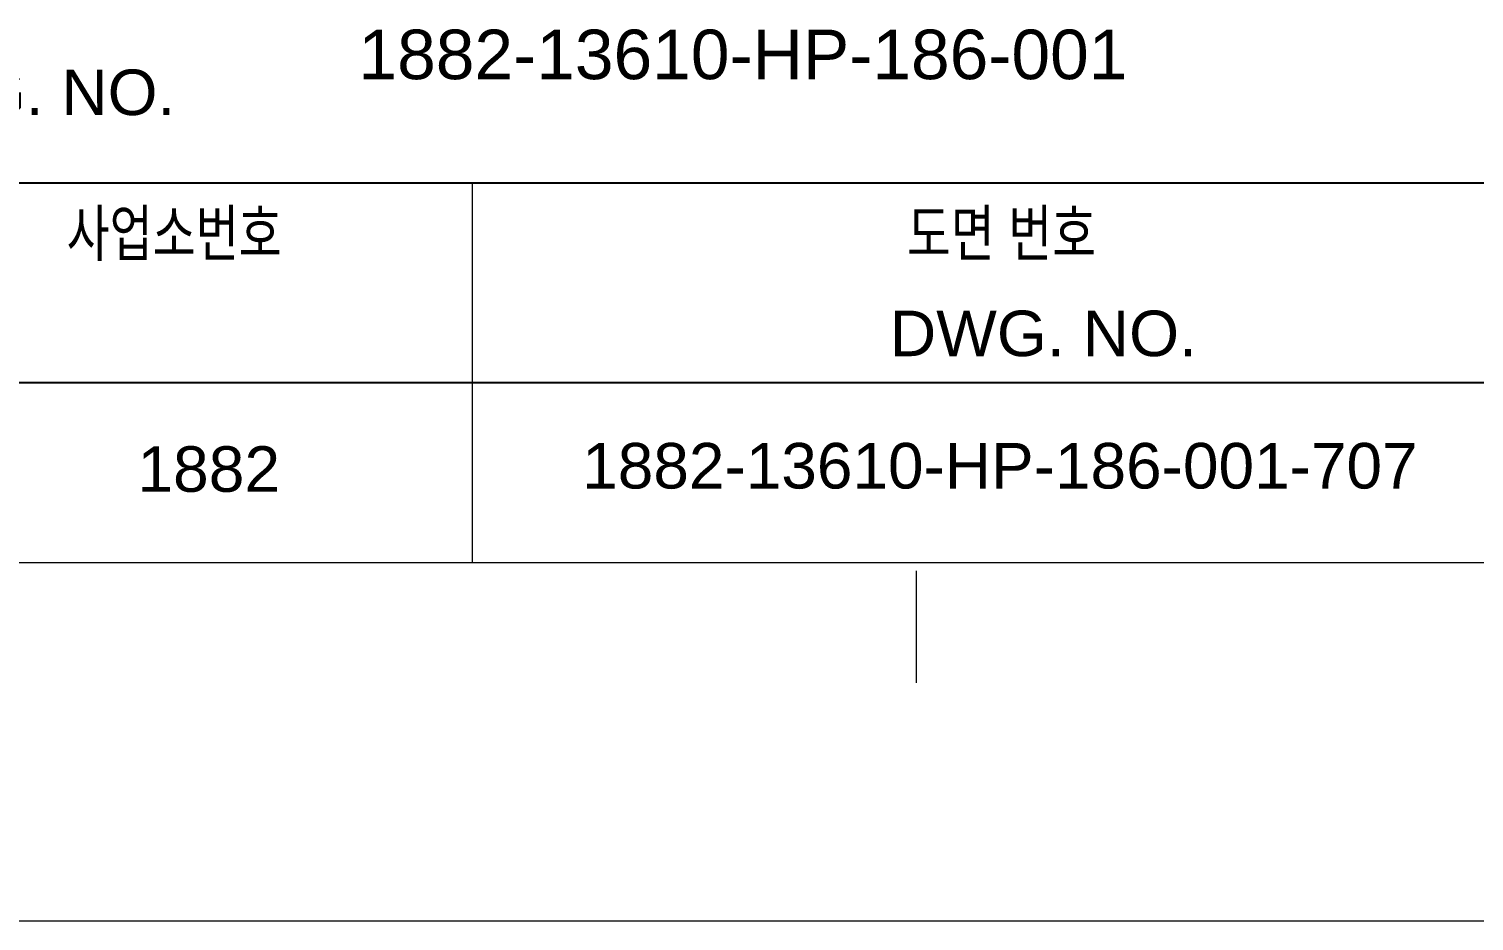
# Model space of a CAD drawing. Header units: inches. Extents: x 894 to 1735, y 0 to 594.
# Drawn here: x 1581.4 to 1654.4, y 0 to 45 of the extents above; entities that cross this region are included whole.
import ezdxf

# ---------------------------------------------------------------- set-up
doc = ezdxf.new("R2010")
doc.units = ezdxf.units.IN
doc.header["$MEASUREMENT"] = 0
for name, color, linetype in [('BG 0 -1', 7, 'Continuous'), ('BG VPORT', 7, 'Continuous'), ('FRAME', 7, 'Continuous')]:
    doc.layers.add(name, color=color, linetype=linetype)
doc.styles.add('Arial', font='arial.ttf')

msp = doc.modelspace()

# ---------------------------------------------------------------- linework, layer by layer
at = {"layer": 'BG 0 -1', "color": 7, "linetype": 'Continuous', "lineweight": 9}
for p, q in [((1603.799, 37.27), (1603.799, 18.107)), ((918.879, 18.107), (1709.698, 18.107)), ((1626.217, 17.683), (1626.217, 12.024)), ((1734.767, 0), (893.767, 0))]:
    msp.add_line(p, q, dxfattribs=at)
at = {"layer": 'BG VPORT', "color": 7, "linetype": 'Continuous', "lineweight": 25}
for p, q in [((1560.431, 37.27), (1709.698, 37.27)), ((1560.431, 27.184), (1709.698, 27.184))]:
    msp.add_line(p, q, dxfattribs=at)

# ---------------------------------------------------------------- texts
at = {"layer": 'BG VPORT', "color": 7, "style": 'Arial'}
for s, width, p in [('CONT. DWG. NO.', 1.006777, (1562.408, 40.687)), ('사업소번호', 0.752508, (1583.337, 33.572)), ('도면 번호', 0.767495, (1625.751, 33.572)), ('DWG. NO.', 1.010364, (1624.884, 28.517)), ('1882', 1.008516, (1586.904, 21.669))]:
    msp.add_text(s, height=2.3, dxfattribs=dict(at, width=width)).set_placement(p)
at = {"layer": 'FRAME', "color": 2, "style": 'Arial', "width": 1.004634}
for s, height, p in [('1882-13610-HP-186-001', 2.5, (1598.067, 42.5)), ('1882-13610-HP-186-001-707', 2.3, (1609.361, 21.836))]:
    msp.add_text(s, height=height, dxfattribs=at).set_placement(p)

doc.saveas('drawing.dxf')
